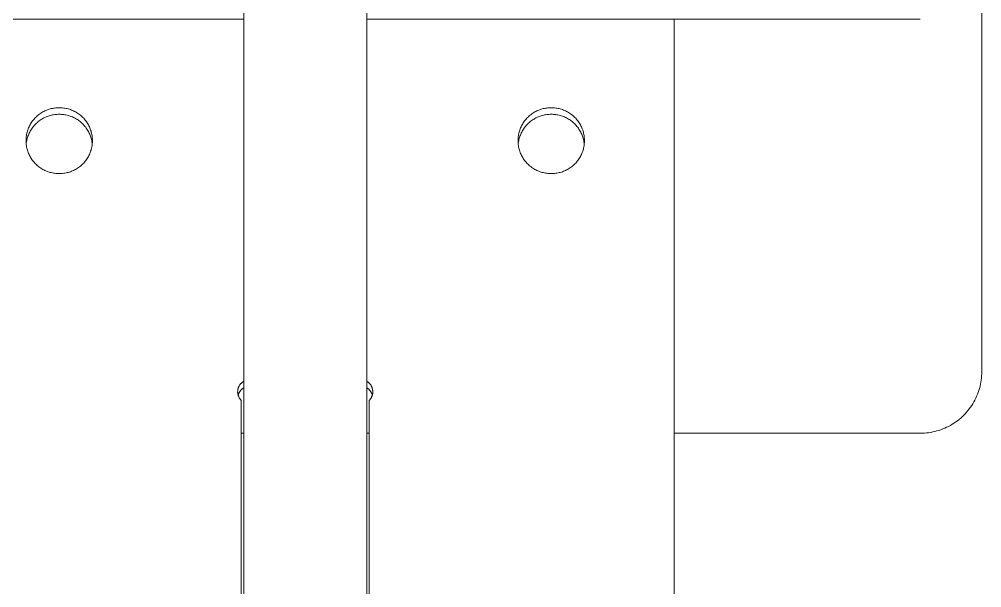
# Model space of a CAD drawing. Header units: millimetres. Extents: x -80 to 4518, y -398 to 2524.
# Drawn here: x 1618.4 to 1696.7, y 1732.9 to 1779.2 of the extents above; entities that cross this region are included whole.
import ezdxf

# ---------------------------------------------------------------- set-up
doc = ezdxf.new("R2010")
doc.units = ezdxf.units.MM
doc.layers.add('ZANO_R', color=7, linetype='Continuous', lineweight=0)

msp = doc.modelspace()

# ---------------------------------------------------------------- linework, layer by layer
at = {"layer": 'ZANO_R'}
for p, q in [((1636.676, 1733.855), (1636.676, 2259.003)), ((1646.676, 1733.855), (1646.676, 2259.003)), ((1696.676, 1754.238), (1696.676, 1781.99)), ((1636.676, 1779.187), (1397.767, 1779.187)), ((1691.676, 1779.187), (1646.676, 1779.187)), ((1671.676, 1779.187), (1671.676, 1421.527)), ((1620.261, 1771.597), (1620.182, 1771.547)), ((1620.341, 1771.644), (1620.261, 1771.597)), ((1620.423, 1771.688), (1620.341, 1771.644)), ((1620.506, 1771.729), (1620.423, 1771.688)), ((1620.591, 1771.768), (1620.506, 1771.729)), ((1620.677, 1771.803), (1620.591, 1771.768)), ((1620.764, 1771.835), (1620.677, 1771.803)), ((1620.852, 1771.865), (1620.764, 1771.835)), ((1620.941, 1771.891), (1620.852, 1771.865)), ((1621.031, 1771.914), (1620.941, 1771.891)), ((1621.122, 1771.934), (1621.031, 1771.914)), ((1621.213, 1771.951), (1621.122, 1771.934)), ((1621.305, 1771.964), (1621.213, 1771.951)), ((1621.398, 1771.975), (1621.305, 1771.964)), ((1621.49, 1771.982), (1621.398, 1771.975)), ((1621.583, 1771.986), (1621.49, 1771.982)), ((1621.676, 1771.987), (1621.583, 1771.986)), ((1621.769, 1771.986), (1621.676, 1771.987)), ((1621.862, 1771.982), (1621.769, 1771.986)), ((1621.954, 1771.975), (1621.862, 1771.982)), ((1622.047, 1771.964), (1621.954, 1771.975)), ((1622.138, 1771.951), (1622.047, 1771.964)), ((1622.23, 1771.934), (1622.138, 1771.951)), ((1622.321, 1771.914), (1622.23, 1771.934)), ((1622.411, 1771.891), (1622.321, 1771.914)), ((1622.5, 1771.865), (1622.411, 1771.891)), ((1622.588, 1771.835), (1622.5, 1771.865)), ((1622.675, 1771.803), (1622.588, 1771.835)), ((1622.761, 1771.768), (1622.675, 1771.803)), ((1622.845, 1771.729), (1622.761, 1771.768)), ((1622.929, 1771.688), (1622.845, 1771.729)), ((1623.011, 1771.644), (1622.929, 1771.688)), ((1623.091, 1771.597), (1623.011, 1771.644)), ((1623.169, 1771.547), (1623.091, 1771.597)), ((1660.261, 1771.597), (1660.182, 1771.547)), ((1660.341, 1771.644), (1660.261, 1771.597)), ((1660.423, 1771.688), (1660.341, 1771.644)), ((1660.506, 1771.729), (1660.423, 1771.688)), ((1660.591, 1771.768), (1660.506, 1771.729)), ((1660.677, 1771.803), (1660.591, 1771.768)), ((1660.764, 1771.835), (1660.677, 1771.803)), ((1660.852, 1771.865), (1660.764, 1771.835)), ((1660.941, 1771.891), (1660.852, 1771.865)), ((1661.031, 1771.914), (1660.941, 1771.891)), ((1661.122, 1771.934), (1661.031, 1771.914)), ((1661.213, 1771.951), (1661.122, 1771.934)), ((1661.305, 1771.964), (1661.213, 1771.951)), ((1661.398, 1771.975), (1661.305, 1771.964)), ((1661.49, 1771.982), (1661.398, 1771.975)), ((1661.583, 1771.986), (1661.49, 1771.982)), ((1661.676, 1771.987), (1661.583, 1771.986)), ((1661.769, 1771.986), (1661.676, 1771.987)), ((1661.862, 1771.982), (1661.769, 1771.986)), ((1661.954, 1771.975), (1661.862, 1771.982)), ((1662.047, 1771.964), (1661.954, 1771.975)), ((1662.138, 1771.951), (1662.047, 1771.964)), ((1662.23, 1771.934), (1662.138, 1771.951)), ((1662.321, 1771.914), (1662.23, 1771.934)), ((1662.411, 1771.891), (1662.321, 1771.914)), ((1662.5, 1771.865), (1662.411, 1771.891)), ((1662.588, 1771.835), (1662.5, 1771.865)), ((1662.675, 1771.803), (1662.588, 1771.835)), ((1662.761, 1771.768), (1662.675, 1771.803)), ((1662.845, 1771.729), (1662.761, 1771.768)), ((1662.929, 1771.688), (1662.845, 1771.729)), ((1663.011, 1771.644), (1662.929, 1771.688)), ((1663.091, 1771.597), (1663.011, 1771.644)), ((1663.169, 1771.547), (1663.091, 1771.597)), ((1619.455, 1770.839), (1619.403, 1770.761)), ((1619.509, 1770.914), (1619.455, 1770.839)), ((1619.566, 1770.987), (1619.509, 1770.914)), ((1619.626, 1771.059), (1619.566, 1770.987)), ((1619.687, 1771.128), (1619.626, 1771.059)), ((1619.752, 1771.195), (1619.687, 1771.128)), ((1619.818, 1771.26), (1619.752, 1771.195)), ((1619.887, 1771.322), (1619.818, 1771.26)), ((1619.835, 1770.736), (1619.903, 1770.798)), ((1619.958, 1771.383), (1619.887, 1771.322)), ((1619.903, 1770.798), (1619.974, 1770.857)), ((1620.031, 1771.44), (1619.958, 1771.383)), ((1619.974, 1770.857), (1620.046, 1770.913)), ((1620.106, 1771.495), (1620.031, 1771.44)), ((1620.046, 1770.913), (1620.121, 1770.967)), ((1620.182, 1771.547), (1620.106, 1771.495)), ((1620.121, 1770.967), (1620.197, 1771.019)), ((1620.197, 1771.019), (1620.275, 1771.068)), ((1620.275, 1771.068), (1620.354, 1771.114)), ((1620.354, 1771.114), (1620.435, 1771.157)), ((1620.435, 1771.157), (1620.518, 1771.198)), ((1620.518, 1771.198), (1620.602, 1771.236)), ((1620.602, 1771.236), (1620.687, 1771.271)), ((1620.687, 1771.271), (1620.773, 1771.303)), ((1620.773, 1771.303), (1620.86, 1771.332)), ((1620.86, 1771.332), (1620.949, 1771.358)), ((1620.949, 1771.358), (1621.038, 1771.381)), ((1621.038, 1771.381), (1621.128, 1771.401)), ((1621.128, 1771.401), (1621.218, 1771.417)), ((1621.218, 1771.417), (1621.309, 1771.431)), ((1621.309, 1771.431), (1621.4, 1771.442)), ((1621.4, 1771.442), (1621.492, 1771.449)), ((1621.492, 1771.449), (1621.584, 1771.454)), ((1621.584, 1771.454), (1621.676, 1771.455)), ((1621.676, 1771.455), (1621.768, 1771.454)), ((1621.768, 1771.454), (1621.86, 1771.449)), ((1621.86, 1771.449), (1621.951, 1771.442)), ((1621.951, 1771.442), (1622.043, 1771.431)), ((1622.043, 1771.431), (1622.134, 1771.417)), ((1622.134, 1771.417), (1622.224, 1771.401)), ((1622.224, 1771.401), (1622.314, 1771.381)), ((1622.314, 1771.381), (1622.403, 1771.358)), ((1622.403, 1771.358), (1622.491, 1771.332)), ((1622.491, 1771.332), (1622.579, 1771.303)), ((1622.579, 1771.303), (1622.665, 1771.271)), ((1622.665, 1771.271), (1622.75, 1771.236)), ((1622.75, 1771.236), (1622.834, 1771.198)), ((1622.834, 1771.198), (1622.916, 1771.157)), ((1622.916, 1771.157), (1622.997, 1771.114)), ((1622.997, 1771.114), (1623.077, 1771.068)), ((1623.077, 1771.068), (1623.155, 1771.019)), ((1623.155, 1771.019), (1623.231, 1770.967)), ((1623.246, 1771.495), (1623.169, 1771.547)), ((1623.231, 1770.967), (1623.306, 1770.913)), ((1623.321, 1771.44), (1623.246, 1771.495)), ((1623.306, 1770.913), (1623.378, 1770.857)), ((1623.394, 1771.383), (1623.321, 1771.44)), ((1623.378, 1770.857), (1623.449, 1770.798)), ((1623.465, 1771.322), (1623.394, 1771.383)), ((1623.449, 1770.798), (1623.517, 1770.736)), ((1623.533, 1771.26), (1623.465, 1771.322)), ((1623.6, 1771.195), (1623.533, 1771.26)), ((1623.664, 1771.128), (1623.6, 1771.195)), ((1623.726, 1771.059), (1623.664, 1771.128)), ((1623.786, 1770.987), (1623.726, 1771.059)), ((1623.843, 1770.914), (1623.786, 1770.987)), ((1623.897, 1770.839), (1623.843, 1770.914)), ((1623.949, 1770.761), (1623.897, 1770.839)), ((1659.455, 1770.839), (1659.403, 1770.761)), ((1659.509, 1770.914), (1659.455, 1770.839)), ((1659.566, 1770.987), (1659.509, 1770.914)), ((1659.626, 1771.059), (1659.566, 1770.987)), ((1659.687, 1771.128), (1659.626, 1771.059)), ((1659.752, 1771.195), (1659.687, 1771.128)), ((1659.818, 1771.26), (1659.752, 1771.195)), ((1659.887, 1771.322), (1659.818, 1771.26)), ((1659.835, 1770.736), (1659.903, 1770.798)), ((1659.958, 1771.383), (1659.887, 1771.322)), ((1659.903, 1770.798), (1659.974, 1770.857)), ((1660.031, 1771.44), (1659.958, 1771.383)), ((1659.974, 1770.857), (1660.046, 1770.913)), ((1660.106, 1771.495), (1660.031, 1771.44)), ((1660.046, 1770.913), (1660.121, 1770.967)), ((1660.182, 1771.547), (1660.106, 1771.495)), ((1660.121, 1770.967), (1660.197, 1771.019)), ((1660.197, 1771.019), (1660.275, 1771.068)), ((1660.275, 1771.068), (1660.354, 1771.114)), ((1660.354, 1771.114), (1660.435, 1771.157)), ((1660.435, 1771.157), (1660.518, 1771.198)), ((1660.518, 1771.198), (1660.602, 1771.236)), ((1660.602, 1771.236), (1660.687, 1771.271)), ((1660.687, 1771.271), (1660.773, 1771.303)), ((1660.773, 1771.303), (1660.86, 1771.332)), ((1660.86, 1771.332), (1660.949, 1771.358)), ((1660.949, 1771.358), (1661.038, 1771.381)), ((1661.038, 1771.381), (1661.128, 1771.401)), ((1661.128, 1771.401), (1661.218, 1771.417)), ((1661.218, 1771.417), (1661.309, 1771.431)), ((1661.309, 1771.431), (1661.4, 1771.442)), ((1661.4, 1771.442), (1661.492, 1771.449)), ((1661.492, 1771.449), (1661.584, 1771.454)), ((1661.584, 1771.454), (1661.676, 1771.455)), ((1661.676, 1771.455), (1661.768, 1771.454)), ((1661.768, 1771.454), (1661.86, 1771.449)), ((1661.86, 1771.449), (1661.951, 1771.442)), ((1661.951, 1771.442), (1662.043, 1771.431)), ((1662.043, 1771.431), (1662.134, 1771.417)), ((1662.134, 1771.417), (1662.224, 1771.401)), ((1662.224, 1771.401), (1662.314, 1771.381)), ((1662.314, 1771.381), (1662.403, 1771.358)), ((1662.403, 1771.358), (1662.491, 1771.332)), ((1662.491, 1771.332), (1662.579, 1771.303)), ((1662.579, 1771.303), (1662.665, 1771.271)), ((1662.665, 1771.271), (1662.75, 1771.236)), ((1662.75, 1771.236), (1662.834, 1771.198)), ((1662.834, 1771.198), (1662.916, 1771.157)), ((1662.916, 1771.157), (1662.997, 1771.114)), ((1662.997, 1771.114), (1663.077, 1771.068)), ((1663.077, 1771.068), (1663.155, 1771.019)), ((1663.155, 1771.019), (1663.231, 1770.967)), ((1663.246, 1771.495), (1663.169, 1771.547)), ((1663.231, 1770.967), (1663.306, 1770.913)), ((1663.321, 1771.44), (1663.246, 1771.495)), ((1663.306, 1770.913), (1663.378, 1770.857)), ((1663.394, 1771.383), (1663.321, 1771.44)), ((1663.378, 1770.857), (1663.449, 1770.798)), ((1663.465, 1771.322), (1663.394, 1771.383)), ((1663.449, 1770.798), (1663.517, 1770.736)), ((1663.533, 1771.26), (1663.465, 1771.322)), ((1663.6, 1771.195), (1663.533, 1771.26)), ((1663.664, 1771.128), (1663.6, 1771.195)), ((1663.726, 1771.059), (1663.664, 1771.128)), ((1663.786, 1770.987), (1663.726, 1771.059)), ((1663.843, 1770.914), (1663.786, 1770.987)), ((1663.897, 1770.839), (1663.843, 1770.914)), ((1663.949, 1770.761), (1663.897, 1770.839)), ((1619.092, 1770.089), (1619.066, 1770)), ((1619.12, 1770.178), (1619.092, 1770.089)), ((1619.152, 1770.265), (1619.12, 1770.178)), ((1619.186, 1770.351), (1619.152, 1770.265)), ((1619.224, 1770.436), (1619.186, 1770.351)), ((1619.264, 1770.52), (1619.224, 1770.436)), ((1619.238, 1769.926), (1619.279, 1770.008)), ((1619.308, 1770.602), (1619.264, 1770.52)), ((1619.279, 1770.008), (1619.323, 1770.089)), ((1619.354, 1770.683), (1619.308, 1770.602)), ((1619.323, 1770.089), (1619.37, 1770.168)), ((1619.403, 1770.761), (1619.354, 1770.683)), ((1619.37, 1770.168), (1619.419, 1770.246)), ((1619.419, 1770.246), (1619.471, 1770.322)), ((1619.471, 1770.322), (1619.526, 1770.396)), ((1619.526, 1770.396), (1619.583, 1770.468)), ((1619.583, 1770.468), (1619.642, 1770.538)), ((1619.642, 1770.538), (1619.704, 1770.606)), ((1619.704, 1770.606), (1619.768, 1770.672)), ((1619.768, 1770.672), (1619.835, 1770.736)), ((1623.517, 1770.736), (1623.583, 1770.672)), ((1623.583, 1770.672), (1623.648, 1770.606)), ((1623.648, 1770.606), (1623.709, 1770.538)), ((1623.709, 1770.538), (1623.769, 1770.468)), ((1623.769, 1770.468), (1623.826, 1770.396)), ((1623.826, 1770.396), (1623.88, 1770.322)), ((1623.88, 1770.322), (1623.932, 1770.246)), ((1623.932, 1770.246), (1623.982, 1770.168)), ((1623.998, 1770.683), (1623.949, 1770.761)), ((1623.982, 1770.168), (1624.028, 1770.089)), ((1624.044, 1770.602), (1623.998, 1770.683)), ((1624.028, 1770.089), (1624.072, 1770.008)), ((1624.087, 1770.52), (1624.044, 1770.602)), ((1624.072, 1770.008), (1624.113, 1769.926)), ((1624.128, 1770.436), (1624.087, 1770.52)), ((1624.165, 1770.351), (1624.128, 1770.436)), ((1624.2, 1770.265), (1624.165, 1770.351)), ((1624.232, 1770.178), (1624.2, 1770.265)), ((1624.26, 1770.089), (1624.232, 1770.178)), ((1624.286, 1770), (1624.26, 1770.089)), ((1659.092, 1770.089), (1659.066, 1770)), ((1659.12, 1770.178), (1659.092, 1770.089)), ((1659.152, 1770.265), (1659.12, 1770.178)), ((1659.186, 1770.351), (1659.152, 1770.265)), ((1659.224, 1770.436), (1659.186, 1770.351)), ((1659.264, 1770.52), (1659.224, 1770.436)), ((1659.238, 1769.926), (1659.279, 1770.008)), ((1659.308, 1770.602), (1659.264, 1770.52)), ((1659.279, 1770.008), (1659.323, 1770.089)), ((1659.354, 1770.683), (1659.308, 1770.602)), ((1659.323, 1770.089), (1659.37, 1770.168)), ((1659.403, 1770.761), (1659.354, 1770.683)), ((1659.37, 1770.168), (1659.419, 1770.246)), ((1659.419, 1770.246), (1659.471, 1770.322)), ((1659.471, 1770.322), (1659.526, 1770.396)), ((1659.526, 1770.396), (1659.583, 1770.468)), ((1659.583, 1770.468), (1659.642, 1770.538)), ((1659.642, 1770.538), (1659.704, 1770.606)), ((1659.704, 1770.606), (1659.768, 1770.672)), ((1659.768, 1770.672), (1659.835, 1770.736)), ((1663.517, 1770.736), (1663.583, 1770.672)), ((1663.583, 1770.672), (1663.648, 1770.606)), ((1663.648, 1770.606), (1663.709, 1770.538)), ((1663.709, 1770.538), (1663.769, 1770.468)), ((1663.769, 1770.468), (1663.826, 1770.396)), ((1663.826, 1770.396), (1663.88, 1770.322)), ((1663.88, 1770.322), (1663.932, 1770.246)), ((1663.932, 1770.246), (1663.982, 1770.168)), ((1663.998, 1770.683), (1663.949, 1770.761)), ((1663.982, 1770.168), (1664.028, 1770.089)), ((1664.044, 1770.602), (1663.998, 1770.683)), ((1664.028, 1770.089), (1664.072, 1770.008)), ((1664.087, 1770.52), (1664.044, 1770.602)), ((1664.072, 1770.008), (1664.113, 1769.926)), ((1664.128, 1770.436), (1664.087, 1770.52)), ((1664.165, 1770.351), (1664.128, 1770.436)), ((1664.2, 1770.265), (1664.165, 1770.351)), ((1664.232, 1770.178), (1664.2, 1770.265)), ((1664.26, 1770.089), (1664.232, 1770.178)), ((1664.286, 1770), (1664.26, 1770.089)), ((1618.979, 1769.45), (1618.976, 1769.357)), ((1618.976, 1769.357), (1618.976, 1769.264)), ((1618.976, 1769.264), (1618.979, 1769.172)), ((1618.986, 1769.543), (1618.979, 1769.45)), ((1618.996, 1769.635), (1618.986, 1769.543)), ((1619.008, 1769.727), (1618.996, 1769.635)), ((1619, 1769.136), (1619.015, 1769.227)), ((1619.025, 1769.819), (1619.008, 1769.727)), ((1619.015, 1769.227), (1619.032, 1769.317)), ((1619.044, 1769.91), (1619.025, 1769.819)), ((1619.032, 1769.317), (1619.053, 1769.407)), ((1619.066, 1770), (1619.044, 1769.91)), ((1619.053, 1769.407), (1619.076, 1769.496)), ((1619.076, 1769.496), (1619.103, 1769.584)), ((1619.103, 1769.584), (1619.132, 1769.671)), ((1619.132, 1769.671), (1619.165, 1769.757)), ((1619.165, 1769.757), (1619.2, 1769.842)), ((1619.2, 1769.842), (1619.238, 1769.926)), ((1624.113, 1769.926), (1624.152, 1769.842)), ((1624.152, 1769.842), (1624.187, 1769.757)), ((1624.187, 1769.757), (1624.22, 1769.671)), ((1624.22, 1769.671), (1624.249, 1769.584)), ((1624.249, 1769.584), (1624.276, 1769.496)), ((1624.276, 1769.496), (1624.299, 1769.407)), ((1624.308, 1769.91), (1624.286, 1770)), ((1624.299, 1769.407), (1624.32, 1769.317)), ((1624.327, 1769.819), (1624.308, 1769.91)), ((1624.32, 1769.317), (1624.337, 1769.227)), ((1624.343, 1769.727), (1624.327, 1769.819)), ((1624.337, 1769.227), (1624.351, 1769.136)), ((1624.356, 1769.635), (1624.343, 1769.727)), ((1624.366, 1769.543), (1624.356, 1769.635)), ((1624.372, 1769.45), (1624.366, 1769.543)), ((1624.375, 1769.357), (1624.372, 1769.45)), ((1624.372, 1769.172), (1624.375, 1769.264)), ((1624.375, 1769.264), (1624.375, 1769.357)), ((1658.979, 1769.45), (1658.976, 1769.357)), ((1658.976, 1769.357), (1658.976, 1769.264)), ((1658.976, 1769.264), (1658.979, 1769.172)), ((1658.986, 1769.543), (1658.979, 1769.45)), ((1658.996, 1769.635), (1658.986, 1769.543)), ((1659.008, 1769.727), (1658.996, 1769.635)), ((1659, 1769.136), (1659.015, 1769.227)), ((1659.025, 1769.819), (1659.008, 1769.727)), ((1659.015, 1769.227), (1659.032, 1769.317)), ((1659.044, 1769.91), (1659.025, 1769.819)), ((1659.032, 1769.317), (1659.053, 1769.407)), ((1659.066, 1770), (1659.044, 1769.91)), ((1659.053, 1769.407), (1659.076, 1769.496)), ((1659.076, 1769.496), (1659.103, 1769.584)), ((1659.103, 1769.584), (1659.132, 1769.671)), ((1659.132, 1769.671), (1659.165, 1769.757)), ((1659.165, 1769.757), (1659.2, 1769.842)), ((1659.2, 1769.842), (1659.238, 1769.926)), ((1664.113, 1769.926), (1664.152, 1769.842)), ((1664.152, 1769.842), (1664.187, 1769.757)), ((1664.187, 1769.757), (1664.22, 1769.671)), ((1664.22, 1769.671), (1664.249, 1769.584)), ((1664.249, 1769.584), (1664.276, 1769.496)), ((1664.276, 1769.496), (1664.299, 1769.407)), ((1664.308, 1769.91), (1664.286, 1770)), ((1664.299, 1769.407), (1664.32, 1769.317)), ((1664.327, 1769.819), (1664.308, 1769.91)), ((1664.32, 1769.317), (1664.337, 1769.227)), ((1664.343, 1769.727), (1664.327, 1769.819)), ((1664.337, 1769.227), (1664.351, 1769.136)), ((1664.356, 1769.635), (1664.343, 1769.727)), ((1664.366, 1769.543), (1664.356, 1769.635)), ((1664.372, 1769.45), (1664.366, 1769.543)), ((1664.375, 1769.357), (1664.372, 1769.45)), ((1664.372, 1769.172), (1664.375, 1769.264)), ((1664.375, 1769.264), (1664.375, 1769.357)), ((1618.979, 1769.172), (1618.986, 1769.079)), ((1618.986, 1769.079), (1618.996, 1768.986)), ((1618.989, 1769.045), (1619, 1769.136)), ((1618.996, 1768.986), (1619.008, 1768.894)), ((1619.008, 1768.894), (1619.025, 1768.803)), ((1619.025, 1768.803), (1619.044, 1768.712)), ((1619.044, 1768.712), (1619.066, 1768.622)), ((1619.066, 1768.622), (1619.092, 1768.533)), ((1619.092, 1768.533), (1619.12, 1768.444)), ((1619.12, 1768.444), (1619.152, 1768.357)), ((1624.2, 1768.357), (1624.232, 1768.444)), ((1624.232, 1768.444), (1624.26, 1768.533)), ((1624.26, 1768.533), (1624.286, 1768.622)), ((1624.286, 1768.622), (1624.308, 1768.712)), ((1624.308, 1768.712), (1624.327, 1768.803)), ((1624.327, 1768.803), (1624.343, 1768.894)), ((1624.343, 1768.894), (1624.356, 1768.986)), ((1624.351, 1769.136), (1624.363, 1769.045)), ((1624.356, 1768.986), (1624.366, 1769.079)), ((1624.366, 1769.079), (1624.372, 1769.172)), ((1658.979, 1769.172), (1658.986, 1769.079)), ((1658.986, 1769.079), (1658.996, 1768.986)), ((1658.989, 1769.045), (1659, 1769.136)), ((1658.996, 1768.986), (1659.008, 1768.894)), ((1659.008, 1768.894), (1659.025, 1768.803)), ((1659.025, 1768.803), (1659.044, 1768.712)), ((1659.044, 1768.712), (1659.066, 1768.622)), ((1659.066, 1768.622), (1659.092, 1768.533)), ((1659.092, 1768.533), (1659.12, 1768.444)), ((1659.12, 1768.444), (1659.152, 1768.357)), ((1664.2, 1768.357), (1664.232, 1768.444)), ((1664.232, 1768.444), (1664.26, 1768.533)), ((1664.26, 1768.533), (1664.286, 1768.622)), ((1664.286, 1768.622), (1664.308, 1768.712)), ((1664.308, 1768.712), (1664.327, 1768.803)), ((1664.327, 1768.803), (1664.343, 1768.894)), ((1664.343, 1768.894), (1664.356, 1768.986)), ((1664.351, 1769.136), (1664.363, 1769.045)), ((1664.356, 1768.986), (1664.366, 1769.079)), ((1664.366, 1769.079), (1664.372, 1769.172)), ((1619.152, 1768.357), (1619.186, 1768.271)), ((1619.186, 1768.271), (1619.224, 1768.186)), ((1619.224, 1768.186), (1619.264, 1768.102)), ((1619.264, 1768.102), (1619.308, 1768.02)), ((1619.308, 1768.02), (1619.354, 1767.939)), ((1619.354, 1767.939), (1619.403, 1767.86)), ((1619.403, 1767.86), (1619.455, 1767.783)), ((1619.455, 1767.783), (1619.509, 1767.708)), ((1619.509, 1767.708), (1619.566, 1767.634)), ((1623.786, 1767.634), (1623.843, 1767.708)), ((1623.843, 1767.708), (1623.897, 1767.783)), ((1623.897, 1767.783), (1623.949, 1767.86)), ((1623.949, 1767.86), (1623.998, 1767.939)), ((1623.998, 1767.939), (1624.044, 1768.02)), ((1624.044, 1768.02), (1624.087, 1768.102)), ((1624.087, 1768.102), (1624.128, 1768.186)), ((1624.128, 1768.186), (1624.165, 1768.271)), ((1624.165, 1768.271), (1624.2, 1768.357)), ((1659.152, 1768.357), (1659.186, 1768.271)), ((1659.186, 1768.271), (1659.224, 1768.186)), ((1659.224, 1768.186), (1659.264, 1768.102)), ((1659.264, 1768.102), (1659.308, 1768.02)), ((1659.308, 1768.02), (1659.354, 1767.939)), ((1659.354, 1767.939), (1659.403, 1767.86)), ((1659.403, 1767.86), (1659.455, 1767.783)), ((1659.455, 1767.783), (1659.509, 1767.708)), ((1659.509, 1767.708), (1659.566, 1767.634)), ((1663.786, 1767.634), (1663.843, 1767.708)), ((1663.843, 1767.708), (1663.897, 1767.783)), ((1663.897, 1767.783), (1663.949, 1767.86)), ((1663.949, 1767.86), (1663.998, 1767.939)), ((1663.998, 1767.939), (1664.044, 1768.02)), ((1664.044, 1768.02), (1664.087, 1768.102)), ((1664.087, 1768.102), (1664.128, 1768.186)), ((1664.128, 1768.186), (1664.165, 1768.271)), ((1664.165, 1768.271), (1664.2, 1768.357)), ((1619.566, 1767.634), (1619.626, 1767.563)), ((1619.626, 1767.563), (1619.687, 1767.494)), ((1619.687, 1767.494), (1619.752, 1767.427)), ((1619.752, 1767.427), (1619.818, 1767.362)), ((1619.818, 1767.362), (1619.887, 1767.299)), ((1619.887, 1767.299), (1619.958, 1767.239)), ((1619.958, 1767.239), (1620.031, 1767.182)), ((1620.031, 1767.182), (1620.106, 1767.127)), ((1620.106, 1767.127), (1620.182, 1767.074)), ((1620.182, 1767.074), (1620.261, 1767.025)), ((1620.261, 1767.025), (1620.341, 1766.978)), ((1620.341, 1766.978), (1620.423, 1766.934)), ((1620.423, 1766.934), (1620.506, 1766.892)), ((1620.506, 1766.892), (1620.591, 1766.854)), ((1622.761, 1766.854), (1622.845, 1766.892)), ((1622.845, 1766.892), (1622.929, 1766.934)), ((1622.929, 1766.934), (1623.011, 1766.978)), ((1623.011, 1766.978), (1623.091, 1767.025)), ((1623.091, 1767.025), (1623.169, 1767.074)), ((1623.169, 1767.074), (1623.246, 1767.127)), ((1623.246, 1767.127), (1623.321, 1767.182)), ((1623.321, 1767.182), (1623.394, 1767.239)), ((1623.394, 1767.239), (1623.465, 1767.299)), ((1623.465, 1767.299), (1623.533, 1767.362)), ((1623.533, 1767.362), (1623.6, 1767.427)), ((1623.6, 1767.427), (1623.664, 1767.494)), ((1623.664, 1767.494), (1623.726, 1767.563)), ((1623.726, 1767.563), (1623.786, 1767.634)), ((1659.566, 1767.634), (1659.626, 1767.563)), ((1659.626, 1767.563), (1659.687, 1767.494)), ((1659.687, 1767.494), (1659.752, 1767.427)), ((1659.752, 1767.427), (1659.818, 1767.362)), ((1659.818, 1767.362), (1659.887, 1767.299)), ((1659.887, 1767.299), (1659.958, 1767.239)), ((1659.958, 1767.239), (1660.031, 1767.182)), ((1660.031, 1767.182), (1660.106, 1767.127)), ((1660.106, 1767.127), (1660.182, 1767.074)), ((1660.182, 1767.074), (1660.261, 1767.025)), ((1660.261, 1767.025), (1660.341, 1766.978)), ((1660.341, 1766.978), (1660.423, 1766.934)), ((1660.423, 1766.934), (1660.506, 1766.892)), ((1660.506, 1766.892), (1660.591, 1766.854)), ((1662.761, 1766.854), (1662.845, 1766.892)), ((1662.845, 1766.892), (1662.929, 1766.934)), ((1662.929, 1766.934), (1663.011, 1766.978)), ((1663.011, 1766.978), (1663.091, 1767.025)), ((1663.091, 1767.025), (1663.169, 1767.074)), ((1663.169, 1767.074), (1663.246, 1767.127)), ((1663.246, 1767.127), (1663.321, 1767.182)), ((1663.321, 1767.182), (1663.394, 1767.239)), ((1663.394, 1767.239), (1663.465, 1767.299)), ((1663.465, 1767.299), (1663.533, 1767.362)), ((1663.533, 1767.362), (1663.6, 1767.427)), ((1663.6, 1767.427), (1663.664, 1767.494)), ((1663.664, 1767.494), (1663.726, 1767.563)), ((1663.726, 1767.563), (1663.786, 1767.634)), ((1620.591, 1766.854), (1620.677, 1766.819)), ((1620.677, 1766.819), (1620.764, 1766.786)), ((1620.764, 1766.786), (1620.852, 1766.757)), ((1620.852, 1766.757), (1620.941, 1766.731)), ((1620.941, 1766.731), (1621.031, 1766.708)), ((1621.031, 1766.708), (1621.122, 1766.688)), ((1621.122, 1766.688), (1621.213, 1766.671)), ((1621.213, 1766.671), (1621.305, 1766.657)), ((1621.305, 1766.657), (1621.398, 1766.647)), ((1621.398, 1766.647), (1621.49, 1766.64)), ((1621.49, 1766.64), (1621.583, 1766.636)), ((1621.583, 1766.636), (1621.676, 1766.635)), ((1621.676, 1766.635), (1621.769, 1766.636)), ((1621.769, 1766.636), (1621.862, 1766.64)), ((1621.862, 1766.64), (1621.954, 1766.647)), ((1621.954, 1766.647), (1622.047, 1766.657)), ((1622.047, 1766.657), (1622.138, 1766.671)), ((1622.138, 1766.671), (1622.23, 1766.688)), ((1622.23, 1766.688), (1622.321, 1766.708)), ((1622.321, 1766.708), (1622.411, 1766.731)), ((1622.411, 1766.731), (1622.5, 1766.757)), ((1622.5, 1766.757), (1622.588, 1766.786)), ((1622.588, 1766.786), (1622.675, 1766.819)), ((1622.675, 1766.819), (1622.761, 1766.854)), ((1660.591, 1766.854), (1660.677, 1766.819)), ((1660.677, 1766.819), (1660.764, 1766.786)), ((1660.764, 1766.786), (1660.852, 1766.757)), ((1660.852, 1766.757), (1660.941, 1766.731)), ((1660.941, 1766.731), (1661.031, 1766.708)), ((1661.031, 1766.708), (1661.122, 1766.688)), ((1661.122, 1766.688), (1661.213, 1766.671)), ((1661.213, 1766.671), (1661.305, 1766.657)), ((1661.305, 1766.657), (1661.398, 1766.647)), ((1661.398, 1766.647), (1661.49, 1766.64)), ((1661.49, 1766.64), (1661.583, 1766.636)), ((1661.583, 1766.636), (1661.676, 1766.635)), ((1661.676, 1766.635), (1661.769, 1766.636)), ((1661.769, 1766.636), (1661.862, 1766.64)), ((1661.862, 1766.64), (1661.954, 1766.647)), ((1661.954, 1766.647), (1662.047, 1766.657)), ((1662.047, 1766.657), (1662.138, 1766.671)), ((1662.138, 1766.671), (1662.23, 1766.688)), ((1662.23, 1766.688), (1662.321, 1766.708)), ((1662.321, 1766.708), (1662.411, 1766.731)), ((1662.411, 1766.731), (1662.5, 1766.757)), ((1662.5, 1766.757), (1662.588, 1766.786)), ((1662.588, 1766.786), (1662.675, 1766.819)), ((1662.675, 1766.819), (1662.761, 1766.854)), ((1696.676, 1750.515), (1696.676, 1754.238)), ((1696.676, 1750.515), (1696.673, 1750.344)), ((1636.563, 1749.665), (1636.536, 1749.643)), ((1636.59, 1749.685), (1636.563, 1749.665)), ((1636.618, 1749.705), (1636.59, 1749.685)), ((1636.647, 1749.723), (1636.618, 1749.705)), ((1636.676, 1749.741), (1636.647, 1749.723)), ((1646.705, 1749.723), (1646.676, 1749.741)), ((1646.734, 1749.705), (1646.705, 1749.723)), ((1646.762, 1749.685), (1646.734, 1749.705)), ((1646.789, 1749.665), (1646.762, 1749.685)), ((1646.816, 1749.643), (1646.789, 1749.665)), ((1696.603, 1749.665), (1696.571, 1749.498)), ((1696.629, 1749.834), (1696.603, 1749.665)), ((1696.65, 1750.004), (1696.629, 1749.834)), ((1696.664, 1750.174), (1696.65, 1750.004)), ((1696.673, 1750.344), (1696.664, 1750.174)), ((1636.184, 1748.928), (1636.183, 1748.894)), ((1636.183, 1748.894), (1636.183, 1748.859)), ((1636.186, 1748.962), (1636.184, 1748.928)), ((1636.189, 1748.996), (1636.186, 1748.962)), ((1636.193, 1749.03), (1636.189, 1748.996)), ((1636.199, 1749.064), (1636.193, 1749.03)), ((1636.206, 1749.097), (1636.199, 1749.064)), ((1636.214, 1749.13), (1636.206, 1749.097)), ((1636.223, 1749.163), (1636.214, 1749.13)), ((1636.233, 1749.196), (1636.223, 1749.163)), ((1636.244, 1749.228), (1636.233, 1749.196)), ((1636.256, 1749.26), (1636.244, 1749.228)), ((1636.27, 1749.292), (1636.256, 1749.26)), ((1636.284, 1749.323), (1636.27, 1749.292)), ((1636.3, 1749.353), (1636.284, 1749.323)), ((1636.317, 1749.383), (1636.3, 1749.353)), ((1636.334, 1749.412), (1636.317, 1749.383)), ((1636.342, 1748.892), (1636.325, 1748.864)), ((1636.353, 1749.441), (1636.334, 1749.412)), ((1636.361, 1748.919), (1636.342, 1748.892)), ((1636.373, 1749.469), (1636.353, 1749.441)), ((1636.38, 1748.946), (1636.361, 1748.919)), ((1636.393, 1749.496), (1636.373, 1749.469)), ((1636.401, 1748.972), (1636.38, 1748.946)), ((1636.415, 1749.523), (1636.393, 1749.496)), ((1636.422, 1748.998), (1636.401, 1748.972)), ((1636.437, 1749.548), (1636.415, 1749.523)), ((1636.444, 1749.023), (1636.422, 1748.998)), ((1636.461, 1749.573), (1636.437, 1749.548)), ((1636.467, 1749.047), (1636.444, 1749.023)), ((1636.485, 1749.597), (1636.461, 1749.573)), ((1636.491, 1749.07), (1636.467, 1749.047)), ((1636.51, 1749.621), (1636.485, 1749.597)), ((1636.515, 1749.093), (1636.491, 1749.07)), ((1636.536, 1749.643), (1636.51, 1749.621)), ((1636.54, 1749.114), (1636.515, 1749.093)), ((1636.566, 1749.135), (1636.54, 1749.114)), ((1636.592, 1749.155), (1636.566, 1749.135)), ((1636.62, 1749.174), (1636.592, 1749.155)), ((1636.647, 1749.192), (1636.62, 1749.174)), ((1636.676, 1749.209), (1636.647, 1749.192)), ((1646.704, 1749.192), (1646.676, 1749.209)), ((1646.732, 1749.174), (1646.704, 1749.192)), ((1646.759, 1749.155), (1646.732, 1749.174)), ((1646.786, 1749.135), (1646.759, 1749.155)), ((1646.812, 1749.114), (1646.786, 1749.135)), ((1646.837, 1749.093), (1646.812, 1749.114)), ((1646.842, 1749.621), (1646.816, 1749.643)), ((1646.861, 1749.07), (1646.837, 1749.093)), ((1646.867, 1749.597), (1646.842, 1749.621)), ((1646.885, 1749.047), (1646.861, 1749.07)), ((1646.891, 1749.573), (1646.867, 1749.597)), ((1646.908, 1749.023), (1646.885, 1749.047)), ((1646.914, 1749.548), (1646.891, 1749.573)), ((1646.93, 1748.998), (1646.908, 1749.023)), ((1646.937, 1749.523), (1646.914, 1749.548)), ((1646.951, 1748.972), (1646.93, 1748.998)), ((1646.958, 1749.496), (1646.937, 1749.523)), ((1646.971, 1748.946), (1646.951, 1748.972)), ((1646.979, 1749.469), (1646.958, 1749.496)), ((1646.991, 1748.919), (1646.971, 1748.946)), ((1646.999, 1749.441), (1646.979, 1749.469)), ((1647.009, 1748.892), (1646.991, 1748.919)), ((1647.017, 1749.412), (1646.999, 1749.441)), ((1647.027, 1748.864), (1647.009, 1748.892)), ((1647.035, 1749.383), (1647.017, 1749.412)), ((1647.052, 1749.353), (1647.035, 1749.383)), ((1647.067, 1749.323), (1647.052, 1749.353)), ((1647.082, 1749.292), (1647.067, 1749.323)), ((1647.095, 1749.26), (1647.082, 1749.292)), ((1647.108, 1749.228), (1647.095, 1749.26)), ((1647.119, 1749.196), (1647.108, 1749.228)), ((1647.129, 1749.163), (1647.119, 1749.196)), ((1647.138, 1749.13), (1647.129, 1749.163)), ((1647.146, 1749.097), (1647.138, 1749.13)), ((1647.153, 1749.064), (1647.146, 1749.097)), ((1647.158, 1749.03), (1647.153, 1749.064)), ((1647.163, 1748.996), (1647.158, 1749.03)), ((1647.166, 1748.962), (1647.163, 1748.996)), ((1647.168, 1748.928), (1647.166, 1748.962)), ((1647.169, 1748.894), (1647.168, 1748.928)), ((1647.168, 1748.859), (1647.169, 1748.894)), ((1696.442, 1749.002), (1696.387, 1748.841)), ((1696.49, 1749.166), (1696.442, 1749.002)), ((1696.534, 1749.331), (1696.49, 1749.166)), ((1696.571, 1749.498), (1696.534, 1749.331)), ((1636.183, 1748.859), (1636.185, 1748.825)), ((1636.185, 1748.825), (1636.188, 1748.791)), ((1636.188, 1748.791), (1636.192, 1748.757)), ((1636.192, 1748.757), (1636.197, 1748.723)), ((1636.197, 1748.723), (1636.203, 1748.69)), ((1636.203, 1748.69), (1636.21, 1748.656)), ((1636.21, 1748.656), (1636.219, 1748.623)), ((1636.219, 1748.623), (1636.229, 1748.591)), ((1636.229, 1748.653), (1636.22, 1748.621)), ((1636.24, 1748.684), (1636.229, 1748.653)), ((1636.229, 1748.591), (1636.24, 1748.558)), ((1636.251, 1748.715), (1636.24, 1748.684)), ((1636.24, 1748.558), (1636.252, 1748.526)), ((1636.264, 1748.746), (1636.251, 1748.715)), ((1636.252, 1748.526), (1636.265, 1748.494)), ((1636.278, 1748.776), (1636.264, 1748.746)), ((1636.265, 1748.494), (1636.279, 1748.463)), ((1636.293, 1748.806), (1636.278, 1748.776)), ((1636.279, 1748.463), (1636.294, 1748.433)), ((1636.308, 1748.835), (1636.293, 1748.806)), ((1636.294, 1748.433), (1636.31, 1748.403)), ((1636.325, 1748.864), (1636.308, 1748.835)), ((1636.31, 1748.403), (1636.328, 1748.373)), ((1636.328, 1748.373), (1636.346, 1748.344)), ((1636.346, 1748.344), (1636.365, 1748.316)), ((1636.365, 1748.316), (1636.386, 1748.289)), ((1636.386, 1748.289), (1636.407, 1748.262)), ((1636.407, 1748.262), (1636.429, 1748.236)), ((1636.429, 1748.236), (1636.452, 1748.21)), ((1636.452, 1748.21), (1636.476, 1748.186)), ((1636.476, 1748.186), (1636.476, 1623.829)), ((1646.876, 1748.186), (1646.9, 1748.21)), ((1646.876, 1623.829), (1646.876, 1748.186)), ((1646.9, 1748.21), (1646.923, 1748.236)), ((1646.923, 1748.236), (1646.945, 1748.262)), ((1646.945, 1748.262), (1646.966, 1748.289)), ((1646.966, 1748.289), (1646.986, 1748.316)), ((1646.986, 1748.316), (1647.006, 1748.344)), ((1647.006, 1748.344), (1647.024, 1748.373)), ((1647.024, 1748.373), (1647.041, 1748.403)), ((1647.044, 1748.835), (1647.027, 1748.864)), ((1647.041, 1748.403), (1647.058, 1748.433)), ((1647.059, 1748.806), (1647.044, 1748.835)), ((1647.058, 1748.433), (1647.073, 1748.463)), ((1647.074, 1748.776), (1647.059, 1748.806)), ((1647.073, 1748.463), (1647.087, 1748.494)), ((1647.088, 1748.746), (1647.074, 1748.776)), ((1647.087, 1748.494), (1647.1, 1748.526)), ((1647.1, 1748.715), (1647.088, 1748.746)), ((1647.112, 1748.684), (1647.1, 1748.715)), ((1647.1, 1748.526), (1647.112, 1748.558)), ((1647.123, 1748.653), (1647.112, 1748.684)), ((1647.112, 1748.558), (1647.123, 1748.591)), ((1647.132, 1748.621), (1647.123, 1748.653)), ((1647.123, 1748.591), (1647.133, 1748.623)), ((1647.133, 1748.623), (1647.141, 1748.656)), ((1647.141, 1748.656), (1647.149, 1748.69)), ((1647.149, 1748.69), (1647.155, 1748.723)), ((1647.155, 1748.723), (1647.16, 1748.757)), ((1647.16, 1748.757), (1647.164, 1748.791)), ((1647.164, 1748.791), (1647.167, 1748.825)), ((1647.167, 1748.825), (1647.168, 1748.859)), ((1696.115, 1748.215), (1696.034, 1748.064)), ((1696.191, 1748.367), (1696.115, 1748.215)), ((1696.262, 1748.523), (1696.191, 1748.367)), ((1696.327, 1748.681), (1696.262, 1748.523)), ((1696.387, 1748.841), (1696.327, 1748.681)), ((1695.554, 1747.359), (1695.444, 1747.229)), ((1695.66, 1747.494), (1695.554, 1747.359)), ((1695.761, 1747.631), (1695.66, 1747.494)), ((1695.857, 1747.773), (1695.761, 1747.631)), ((1695.948, 1747.917), (1695.857, 1747.773)), ((1696.034, 1748.064), (1695.948, 1747.917)), ((1694.831, 1746.636), (1694.697, 1746.531)), ((1694.962, 1746.746), (1694.831, 1746.636)), ((1695.089, 1746.861), (1694.962, 1746.746)), ((1695.211, 1746.979), (1695.089, 1746.861)), ((1695.33, 1747.102), (1695.211, 1746.979)), ((1695.444, 1747.229), (1695.33, 1747.102)), ((1693.35, 1745.804), (1693.188, 1745.749)), ((1693.51, 1745.864), (1693.35, 1745.804)), ((1693.668, 1745.929), (1693.51, 1745.864)), ((1693.823, 1746), (1693.668, 1745.929)), ((1693.976, 1746.075), (1693.823, 1746)), ((1694.126, 1746.157), (1693.976, 1746.075)), ((1694.274, 1746.243), (1694.126, 1746.157)), ((1694.418, 1746.334), (1694.274, 1746.243)), ((1694.559, 1746.43), (1694.418, 1746.334)), ((1694.697, 1746.531), (1694.559, 1746.43)), ((1636.676, 1745.515), (1636.476, 1745.515)), ((1646.876, 1745.515), (1646.676, 1745.515)), ((1691.676, 1745.515), (1671.676, 1745.515)), ((1691.847, 1745.518), (1691.676, 1745.515)), ((1692.017, 1745.527), (1691.847, 1745.518)), ((1692.187, 1745.541), (1692.017, 1745.527)), ((1692.357, 1745.561), (1692.187, 1745.541)), ((1692.525, 1745.588), (1692.357, 1745.561)), ((1692.693, 1745.619), (1692.525, 1745.588)), ((1692.86, 1745.657), (1692.693, 1745.619)), ((1693.025, 1745.7), (1692.86, 1745.657)), ((1693.188, 1745.749), (1693.025, 1745.7)), ((1636.676, 1731.451), (1636.676, 1733.855)), ((1646.676, 1731.451), (1646.676, 1733.855))]:
    msp.add_line(p, q, dxfattribs=at)

doc.saveas('drawing.dxf')
